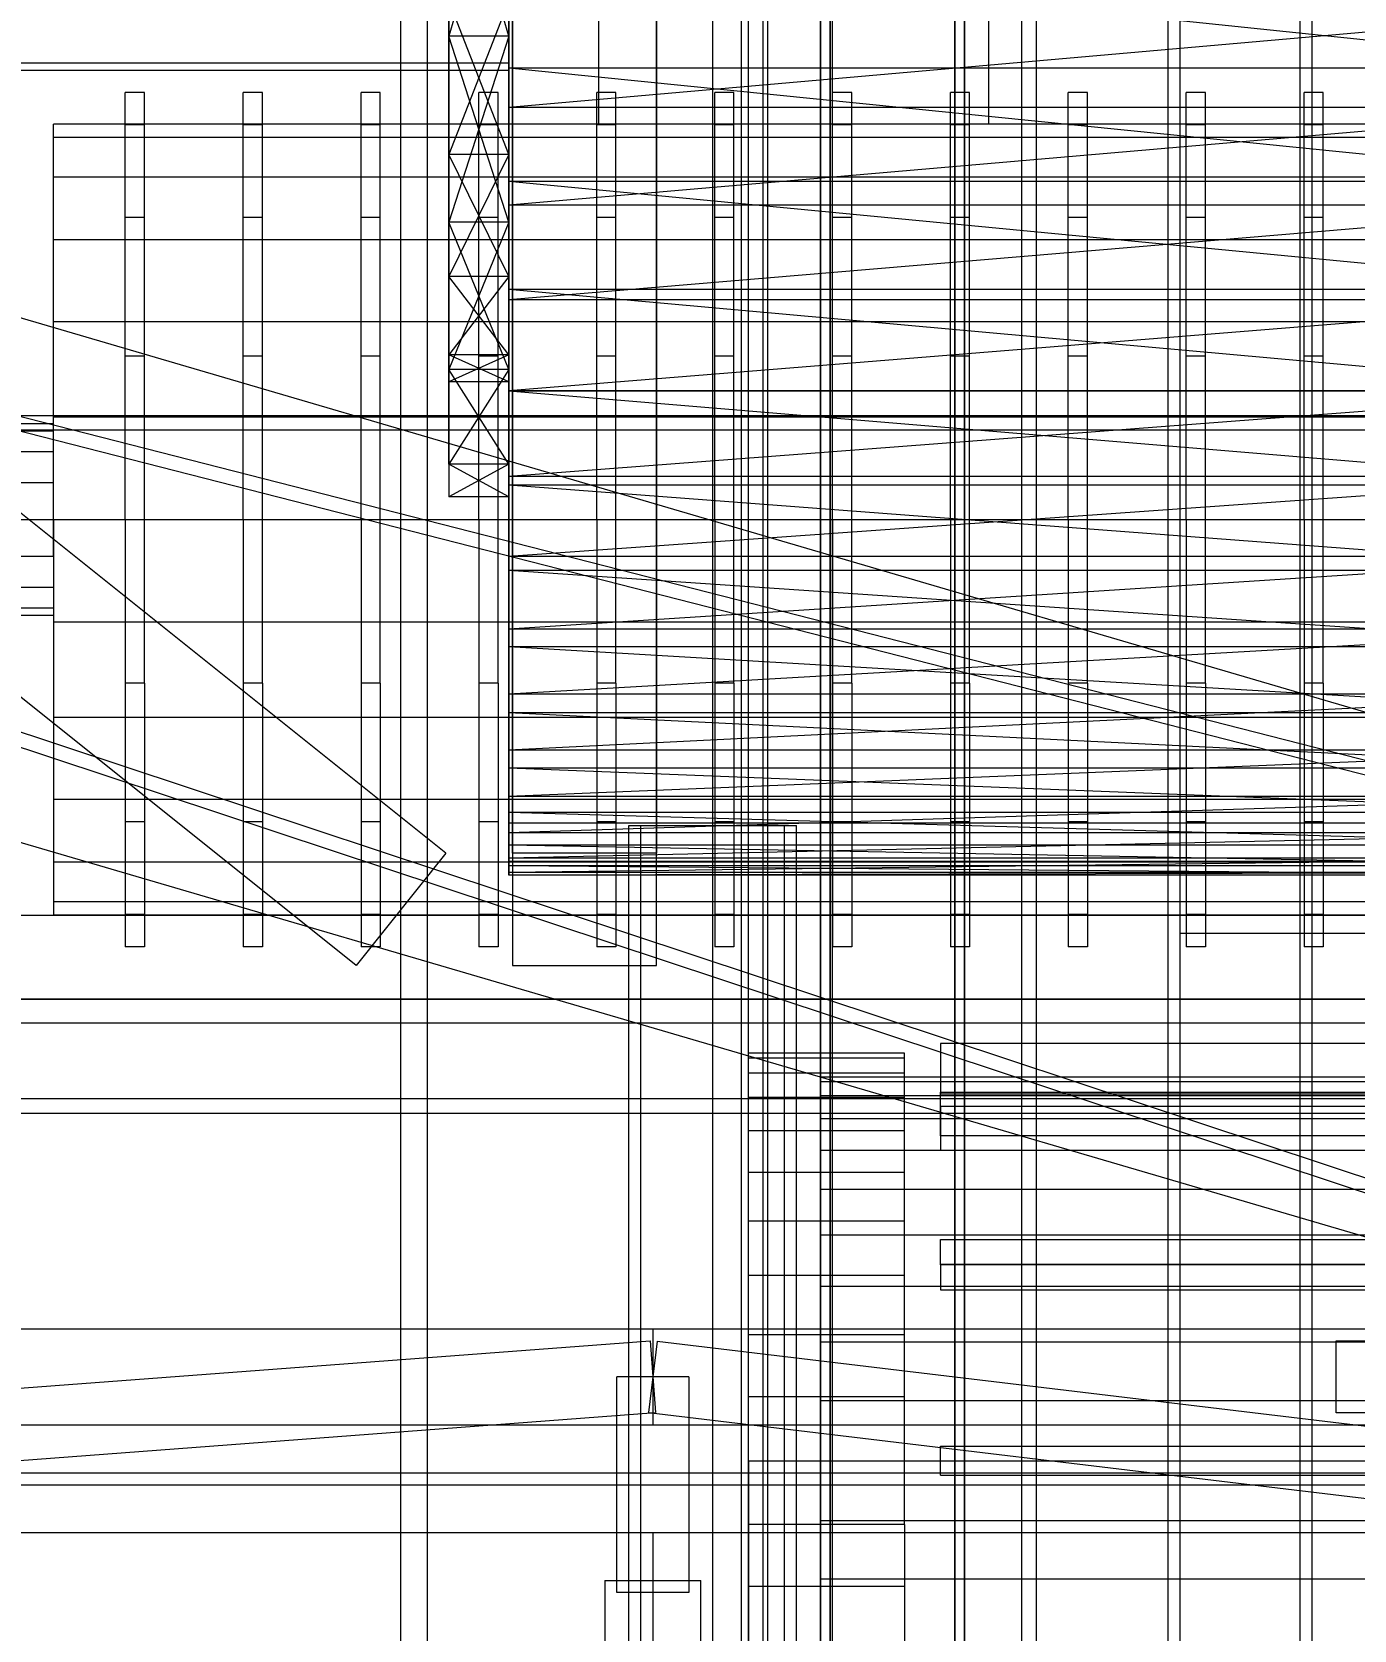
# Model space of a CAD drawing. Header units: millimetres. Extents: x -1970 to 59977, y -65068 to 6837.
# Drawn here: x 1591 to 2142, y -35641 to -34974 of the extents above; entities that cross this region are included whole.
import ezdxf

# ---------------------------------------------------------------- set-up
doc = ezdxf.new("R2010")
doc.units = ezdxf.units.MM
for name, color, linetype, lineweight in [('COTAS_P', 1, 'Continuous', 0), ('frontal_C04', 7, 'Continuous', 0), ('frontal_dos-mix', 7, 'Continuous', 0), ('frontal_dosificador', 7, 'Continuous', 0), ('frontal_secador', 7, 'Continuous', 0), ('frontal_tolva', 7, 'Continuous', 0)]:
    doc.layers.add(name, color=color, linetype=linetype, lineweight=lineweight)
doc.dimstyles.new('R19_100', dxfattribs={"dimtxt": 250, "dimasz": 150, "dimexe": 150, "dimexo": 80, "dimgap": 100, "dimtad": 1, "dimtih": 1, "dimtoh": 1, "dimdsep": 46, "dimcen": 0.09, "dimadec": 0, "dimazin": 0, "dimtfac": 1, "dimtdec": 4, "dimtofl": 0, "dimtmove": 0, "dimatfit": 3, "dimfxl": 1, "dimtolj": 1, "dimtzin": 0, "dimarcsym": 0})

# ---------------------------------------------------------------- blocks, each defined once
blk = doc.blocks.new('*D37')
at = {"layer": 'COTAS_P', "color": 0, "lineweight": -2, "transparency": 16777216}
for p, q in [((-1750, -35420), (-1750, -34450)), ((2600, -35420), (2600, -34450)), ((-1600, -34600), (2450, -34600))]:
    blk.add_line(p, q, dxfattribs=at)
at = {"layer": 'COTAS_P', "color": 0, "transparency": 16777216}
for points in [[(-1600, -34575), (-1600, -34625), (-1750, -34600)], [(2450, -34575), (2450, -34625), (2600, -34600)]]:
    blk.add_solid(points, dxfattribs=at)
at = {"layer": 'Defpoints', "color": 0, "transparency": 16777216}
for p in [(2600, -34600), (-1750, -35500), (2600, -35500)]:
    blk.add_point(p, dxfattribs=at)

msp = doc.modelspace()

# ---------------------------------------------------------------- linework, layer by layer
at = {"layer": 'frontal_C04'}
for p, q in [((1827.5, -35012.5), (1827.5, -34957.5)), ((1990, -34957.5), (1990, -35012.5)), ((1630, -35012.865), (1630, -34999.3)), ((1638, -34999.3), (1630, -34999.3)), ((1638, -35012.865), (1638, -34999.3)), ((1679.167, -35012.865), (1679.167, -34999.3)), ((1687.167, -34999.3), (1679.167, -34999.3)), ((1687.167, -35012.865), (1687.167, -34999.3)), ((1728.333, -35012.865), (1728.333, -34999.3)), ((1736.333, -34999.3), (1728.333, -34999.3)), ((1736.333, -35012.865), (1736.333, -34999.3)), ((1777.5, -35012.865), (1777.5, -34999.3)), ((1785.5, -34999.3), (1777.5, -34999.3)), ((1785.5, -35012.865), (1785.5, -34999.3)), ((1826.667, -35012.865), (1826.667, -34999.3)), ((1834.667, -34999.3), (1826.667, -34999.3)), ((1834.667, -35012.865), (1834.667, -34999.3)), ((1875.833, -35012.865), (1875.833, -34999.3)), ((1883.833, -34999.3), (1875.833, -34999.3)), ((1883.833, -35012.865), (1883.833, -34999.3)), ((1925, -35012.865), (1925, -34999.3)), ((1933, -34999.3), (1925, -34999.3)), ((1933, -35012.865), (1933, -34999.3)), ((1974.167, -35012.865), (1974.167, -34999.3)), ((1982.167, -34999.3), (1974.167, -34999.3)), ((1982.167, -35012.865), (1982.167, -34999.3)), ((2023.333, -35012.865), (2023.333, -34999.3)), ((2031.333, -34999.3), (2023.333, -34999.3)), ((2031.333, -35012.865), (2031.333, -34999.3)), ((2072.5, -35012.865), (2072.5, -34999.3)), ((2080.5, -34999.3), (2072.5, -34999.3)), ((2080.5, -35012.865), (2080.5, -34999.3)), ((2121.667, -35012.865), (2121.667, -34999.3)), ((2129.667, -34999.3), (2121.667, -34999.3)), ((2129.667, -35012.865), (2129.667, -34999.3)), ((1600, -35018.122), (1600, -35012.5)), ((2250, -35012.5), (1600, -35012.5)), ((1630, -35051.494), (1630, -35012.865)), ((1638, -35012.865), (1630, -35012.865)), ((1638, -35051.494), (1638, -35012.865)), ((1679.167, -35051.494), (1679.167, -35012.865)), ((1687.167, -35012.865), (1679.167, -35012.865)), ((1687.167, -35051.494), (1687.167, -35012.865)), ((1728.333, -35051.494), (1728.333, -35012.865)), ((1736.333, -35012.865), (1728.333, -35012.865)), ((1736.333, -35051.494), (1736.333, -35012.865)), ((1777.5, -35051.494), (1777.5, -35012.865)), ((1785.5, -35012.865), (1777.5, -35012.865)), ((1785.5, -35051.494), (1785.5, -35012.865)), ((1826.667, -35051.494), (1826.667, -35012.865)), ((1834.667, -35012.865), (1826.667, -35012.865)), ((1990, -35012.5), (1827.5, -35012.5)), ((1834.667, -35051.494), (1834.667, -35012.865)), ((1875.833, -35051.494), (1875.833, -35012.865)), ((1883.833, -35012.865), (1875.833, -35012.865)), ((1883.833, -35051.494), (1883.833, -35012.865)), ((1925, -35051.494), (1925, -35012.865)), ((1933, -35012.865), (1925, -35012.865)), ((1933, -35051.494), (1933, -35012.865)), ((1974.167, -35051.494), (1974.167, -35012.865)), ((1982.167, -35012.865), (1974.167, -35012.865)), ((1982.167, -35051.494), (1982.167, -35012.865)), ((2023.333, -35051.494), (2023.333, -35012.865)), ((2031.333, -35012.865), (2023.333, -35012.865)), ((2031.333, -35051.494), (2031.333, -35012.865)), ((2072.5, -35051.494), (2072.5, -35012.865)), ((2080.5, -35012.865), (2072.5, -35012.865)), ((2080.5, -35051.494), (2080.5, -35012.865)), ((2121.667, -35051.494), (2121.667, -35012.865)), ((2129.667, -35012.865), (2121.667, -35012.865)), ((2129.667, -35051.494), (2129.667, -35012.865)), ((1600, -35034.606), (1600, -35018.122)), ((2250, -35018.122), (1600, -35018.122)), ((1600, -35060.827), (1600, -35034.606)), ((2250, -35034.606), (1600, -35034.606)), ((1630, -35109.306), (1630, -35051.494)), ((1638, -35051.494), (1630, -35051.494)), ((1638, -35109.306), (1638, -35051.494)), ((1679.167, -35109.306), (1679.167, -35051.494)), ((1687.167, -35051.494), (1679.167, -35051.494)), ((1687.167, -35109.306), (1687.167, -35051.494)), ((1728.333, -35109.306), (1728.333, -35051.494)), ((1736.333, -35051.494), (1728.333, -35051.494)), ((1736.333, -35109.306), (1736.333, -35051.494)), ((1777.5, -35109.306), (1777.5, -35051.494)), ((1785.5, -35051.494), (1777.5, -35051.494)), ((1785.5, -35109.306), (1785.5, -35051.494)), ((1826.667, -35109.306), (1826.667, -35051.494)), ((1834.667, -35051.494), (1826.667, -35051.494)), ((1834.667, -35109.306), (1834.667, -35051.494)), ((1875.833, -35109.306), (1875.833, -35051.494)), ((1883.833, -35051.494), (1875.833, -35051.494)), ((1883.833, -35109.306), (1883.833, -35051.494)), ((1925, -35109.306), (1925, -35051.494)), ((1933, -35051.494), (1925, -35051.494)), ((1933, -35109.306), (1933, -35051.494)), ((1974.167, -35109.306), (1974.167, -35051.494)), ((1982.167, -35051.494), (1974.167, -35051.494)), ((1982.167, -35109.306), (1982.167, -35051.494)), ((2023.333, -35109.306), (2023.333, -35051.494)), ((2031.333, -35051.494), (2023.333, -35051.494)), ((2031.333, -35109.306), (2031.333, -35051.494)), ((2072.5, -35109.306), (2072.5, -35051.494)), ((2080.5, -35051.494), (2072.5, -35051.494)), ((2080.5, -35109.306), (2080.5, -35051.494)), ((2121.667, -35109.306), (2121.667, -35051.494)), ((2129.667, -35051.494), (2121.667, -35051.494)), ((2129.667, -35109.306), (2129.667, -35051.494)), ((1600, -35095), (1600, -35060.827)), ((2250, -35060.827), (1600, -35060.827)), ((2629.541, -35399.241), (1529.541, -35076.741)), ((1600, -35134.795), (1600, -35095)), ((2250, -35095), (1600, -35095)), ((1630, -35177.5), (1630, -35109.306)), ((1638, -35109.306), (1630, -35109.306)), ((1638, -35177.5), (1638, -35109.306)), ((1679.167, -35177.5), (1679.167, -35109.306)), ((1687.167, -35109.306), (1679.167, -35109.306)), ((1687.167, -35177.5), (1687.167, -35109.306)), ((1728.333, -35177.5), (1728.333, -35109.306)), ((1736.333, -35109.306), (1728.333, -35109.306)), ((1736.333, -35177.5), (1736.333, -35109.306)), ((1777.5, -35177.5), (1777.5, -35109.306)), ((1785.5, -35109.306), (1777.5, -35109.306)), ((1785.5, -35177.5), (1785.5, -35109.306)), ((1826.667, -35177.5), (1826.667, -35109.306)), ((1834.667, -35109.306), (1826.667, -35109.306)), ((1834.667, -35177.5), (1834.667, -35109.306)), ((1875.833, -35177.5), (1875.833, -35109.306)), ((1883.833, -35109.306), (1875.833, -35109.306)), ((1883.833, -35177.5), (1883.833, -35109.306)), ((1925, -35177.5), (1925, -35109.306)), ((1933, -35109.306), (1925, -35109.306)), ((1933, -35177.5), (1933, -35109.306)), ((1974.167, -35177.5), (1974.167, -35109.306)), ((1982.167, -35109.306), (1974.167, -35109.306)), ((1982.167, -35177.5), (1982.167, -35109.306)), ((2023.333, -35177.5), (2023.333, -35109.306)), ((2031.333, -35109.306), (2023.333, -35109.306)), ((2031.333, -35177.5), (2031.333, -35109.306)), ((2072.5, -35177.5), (2072.5, -35109.306)), ((2080.5, -35109.306), (2072.5, -35109.306)), ((2080.5, -35177.5), (2080.5, -35109.306)), ((2121.667, -35177.5), (2121.667, -35109.306)), ((2129.667, -35109.306), (2121.667, -35109.306)), ((2129.667, -35177.5), (2129.667, -35109.306)), ((2625.511, -35400.209), (1515.604, -35116.463)), ((2624.025, -35406.022), (1514.118, -35122.276)), ((1600, -35137.5), (1530, -35137.5)), ((1600, -35177.5), (1600, -35134.795)), ((2250, -35134.795), (1600, -35134.795)), ((1600, -35140.545), (1600, -35137.5)), ((1600, -35140.545), (1530, -35140.545)), ((1600, -35149.216), (1600, -35140.545)), ((1600, -35149.216), (1530, -35149.216)), ((1600, -35162.193), (1600, -35149.216)), ((1600, -35162.193), (1530, -35162.193)), ((1600, -35177.5), (1600, -35162.193)), ((1530, -35177.5), (1600, -35177.5)), ((1600, -35177.5), (1600, -35220.205)), ((1600, -35177.5), (2250, -35177.5)), ((1600, -35192.807), (1600, -35177.5)), ((1630, -35177.5), (1630, -35245.694)), ((1630, -35177.5), (1638, -35177.5)), ((1638, -35245.694), (1638, -35177.5)), ((1679.167, -35177.5), (1679.167, -35245.694)), ((1679.167, -35177.5), (1687.167, -35177.5)), ((1687.167, -35245.694), (1687.167, -35177.5)), ((1728.333, -35177.5), (1728.333, -35245.694)), ((1728.333, -35177.5), (1736.333, -35177.5)), ((1736.333, -35245.694), (1736.333, -35177.5)), ((1777.5, -35177.5), (1777.5, -35245.694)), ((1777.5, -35177.5), (1785.5, -35177.5)), ((1785.5, -35245.694), (1785.5, -35177.5)), ((1826.667, -35177.5), (1826.667, -35245.694)), ((1826.667, -35177.5), (1834.667, -35177.5)), ((1834.667, -35245.694), (1834.667, -35177.5)), ((1875.833, -35177.5), (1875.833, -35245.694)), ((1875.833, -35177.5), (1883.833, -35177.5)), ((1883.833, -35245.694), (1883.833, -35177.5)), ((1925, -35177.5), (1925, -35245.694)), ((1925, -35177.5), (1933, -35177.5)), ((1933, -35245.694), (1933, -35177.5)), ((1974.167, -35177.5), (1974.167, -35245.694)), ((1974.167, -35177.5), (1982.167, -35177.5)), ((1982.167, -35245.694), (1982.167, -35177.5)), ((2023.333, -35177.5), (2023.333, -35245.694)), ((2023.333, -35177.5), (2031.333, -35177.5)), ((2031.333, -35245.694), (2031.333, -35177.5)), ((2072.5, -35177.5), (2072.5, -35245.694)), ((2072.5, -35177.5), (2080.5, -35177.5)), ((2080.5, -35245.694), (2080.5, -35177.5)), ((2121.667, -35177.5), (2121.667, -35245.694)), ((2121.667, -35177.5), (2129.667, -35177.5)), ((2129.667, -35245.694), (2129.667, -35177.5)), ((1600, -35192.807), (1530, -35192.807)), ((1600, -35192.807), (1600, -35205.784)), ((1600, -35205.784), (1530, -35205.784)), ((1600, -35205.784), (1600, -35214.455)), ((1600, -35214.455), (1530, -35214.455)), ((1600, -35217.5), (1530, -35217.5)), ((1600, -35214.455), (1600, -35217.5)), ((1600, -35220.205), (1600, -35260)), ((2250, -35220.205), (1600, -35220.205)), ((2569.479, -35592.073), (1482.065, -35231.605)), ((2567.591, -35597.768), (1480.177, -35237.3)), ((1630, -35245.694), (1630, -35303.506)), ((1638, -35245.694), (1630, -35245.694)), ((1638, -35245.694), (1638, -35303.506)), ((1679.167, -35245.694), (1679.167, -35303.506)), ((1687.167, -35245.694), (1679.167, -35245.694)), ((1687.167, -35245.694), (1687.167, -35303.506)), ((1728.333, -35245.694), (1728.333, -35303.506)), ((1736.333, -35245.694), (1728.333, -35245.694)), ((1736.333, -35245.694), (1736.333, -35303.506)), ((1777.5, -35245.694), (1777.5, -35303.506)), ((1785.5, -35245.694), (1777.5, -35245.694)), ((1785.5, -35245.694), (1785.5, -35303.506)), ((1826.667, -35245.694), (1826.667, -35303.506)), ((1834.667, -35245.694), (1826.667, -35245.694)), ((1834.667, -35245.694), (1834.667, -35303.506)), ((1875.833, -35245.694), (1875.833, -35303.506)), ((1883.833, -35245.694), (1875.833, -35245.694)), ((1883.833, -35245.694), (1883.833, -35303.506)), ((1925, -35245.694), (1925, -35303.506)), ((1933, -35245.694), (1925, -35245.694)), ((1933, -35245.694), (1933, -35303.506)), ((1974.167, -35245.694), (1974.167, -35303.506)), ((1982.167, -35245.694), (1974.167, -35245.694)), ((1982.167, -35245.694), (1982.167, -35303.506)), ((2023.333, -35245.694), (2023.333, -35303.506)), ((2031.333, -35245.694), (2023.333, -35245.694)), ((2031.333, -35245.694), (2031.333, -35303.506)), ((2072.5, -35245.694), (2072.5, -35303.506)), ((2080.5, -35245.694), (2072.5, -35245.694)), ((2080.5, -35245.694), (2080.5, -35303.506)), ((2121.667, -35245.694), (2121.667, -35303.506)), ((2129.667, -35245.694), (2121.667, -35245.694)), ((2129.667, -35245.694), (2129.667, -35303.506)), ((1600, -35260), (1600, -35294.173)), ((2250, -35260), (1600, -35260)), ((2570.459, -35600.759), (1470.459, -35278.259)), ((1600, -35294.173), (1600, -35320.394)), ((2250, -35294.173), (1600, -35294.173)), ((1630, -35303.506), (1630, -35342.135)), ((1638, -35303.506), (1630, -35303.506)), ((1638, -35303.506), (1638, -35342.135)), ((1679.167, -35303.506), (1679.167, -35342.135)), ((1687.167, -35303.506), (1679.167, -35303.506)), ((1687.167, -35303.506), (1687.167, -35342.135)), ((1728.333, -35303.506), (1728.333, -35342.135)), ((1736.333, -35303.506), (1728.333, -35303.506)), ((1736.333, -35303.506), (1736.333, -35342.135)), ((1777.5, -35303.506), (1777.5, -35342.135)), ((1785.5, -35303.506), (1777.5, -35303.506)), ((1785.5, -35303.506), (1785.5, -35342.135)), ((1826.667, -35303.506), (1826.667, -35342.135)), ((1834.667, -35303.506), (1826.667, -35303.506)), ((1834.667, -35303.506), (1834.667, -35342.135)), ((1875.833, -35303.506), (1875.833, -35342.135)), ((1883.833, -35303.506), (1875.833, -35303.506)), ((1883.833, -35303.506), (1883.833, -35342.135)), ((1925, -35303.506), (1925, -35342.135)), ((1933, -35303.506), (1925, -35303.506)), ((1933, -35303.506), (1933, -35342.135)), ((1974.167, -35303.506), (1974.167, -35342.135)), ((1982.167, -35303.506), (1974.167, -35303.506)), ((1982.167, -35303.506), (1982.167, -35342.135)), ((2023.333, -35303.506), (2023.333, -35342.135)), ((2031.333, -35303.506), (2023.333, -35303.506)), ((2031.333, -35303.506), (2031.333, -35342.135)), ((2072.5, -35303.506), (2072.5, -35342.135)), ((2080.5, -35303.506), (2072.5, -35303.506)), ((2080.5, -35303.506), (2080.5, -35342.135)), ((2121.667, -35303.506), (2121.667, -35342.135)), ((2129.667, -35303.506), (2121.667, -35303.506)), ((2129.667, -35303.506), (2129.667, -35342.135)), ((1600, -35320.394), (1600, -35336.878)), ((2250, -35320.394), (1600, -35320.394)), ((1600, -35336.878), (1600, -35342.5)), ((2250, -35336.878), (1600, -35336.878)), ((1580, -35342.5), (2270, -35342.5)), ((2250, -35342.5), (1600, -35342.5)), ((1630, -35342.135), (1630, -35355.7)), ((1638, -35342.135), (1630, -35342.135)), ((1638, -35342.135), (1638, -35355.7)), ((1679.167, -35342.135), (1679.167, -35355.7)), ((1687.167, -35342.135), (1679.167, -35342.135)), ((1687.167, -35342.135), (1687.167, -35355.7)), ((1728.333, -35342.135), (1728.333, -35355.7)), ((1736.333, -35342.135), (1728.333, -35342.135)), ((1736.333, -35342.135), (1736.333, -35355.7)), ((1777.5, -35342.135), (1777.5, -35355.7)), ((1785.5, -35342.135), (1777.5, -35342.135)), ((1785.5, -35342.135), (1785.5, -35355.7)), ((1826.667, -35342.135), (1826.667, -35355.7)), ((1834.667, -35342.135), (1826.667, -35342.135)), ((1834.667, -35342.135), (1834.667, -35355.7)), ((1875.833, -35342.135), (1875.833, -35355.7)), ((1883.833, -35342.135), (1875.833, -35342.135)), ((1883.833, -35342.135), (1883.833, -35355.7)), ((1925, -35342.135), (1925, -35355.7)), ((1933, -35342.135), (1925, -35342.135)), ((1933, -35342.135), (1933, -35355.7)), ((1974.167, -35342.135), (1974.167, -35355.7)), ((1982.167, -35342.135), (1974.167, -35342.135)), ((1982.167, -35342.135), (1982.167, -35355.7)), ((2023.333, -35342.135), (2023.333, -35355.7)), ((2031.333, -35342.135), (2023.333, -35342.135)), ((2031.333, -35342.135), (2031.333, -35355.7)), ((2072.5, -35342.135), (2072.5, -35355.7)), ((2080.5, -35342.135), (2072.5, -35342.135)), ((2080.5, -35342.135), (2080.5, -35355.7)), ((2121.667, -35342.135), (2121.667, -35355.7)), ((2129.667, -35342.135), (2121.667, -35342.135)), ((2129.667, -35342.135), (2129.667, -35355.7)), ((1638, -35355.7), (1630, -35355.7)), ((1687.167, -35355.7), (1679.167, -35355.7)), ((1736.333, -35355.7), (1728.333, -35355.7)), ((1785.5, -35355.7), (1777.5, -35355.7)), ((1834.667, -35355.7), (1826.667, -35355.7)), ((1883.833, -35355.7), (1875.833, -35355.7)), ((1933, -35355.7), (1925, -35355.7)), ((1982.167, -35355.7), (1974.167, -35355.7)), ((2031.333, -35355.7), (2023.333, -35355.7)), ((2080.5, -35355.7), (2072.5, -35355.7)), ((2129.667, -35355.7), (2121.667, -35355.7)), ((1360, -35377.5), (2290, -35377.5)), ((2270, -35377.5), (1580, -35377.5)), ((2290, -35387.5), (1360, -35387.5)), ((1540, -35419), (2600, -35419)), ((1540, -35425), (2600, -35425)), ((648.878, -35610.042), (1848.878, -35520.042)), ((650, -35515), (1850, -35515)), ((1851.787, -35520.107), (1848.213, -35549.893)), ((1848.878, -35520.042), (1851.122, -35549.958)), ((1850, -35515), (1850, -35555)), ((1850, -35515), (2600, -35515)), ((1851.787, -35520.107), (2601.787, -35610.107)), ((2135, -35520), (2205, -35520)), ((2135, -35550), (2135, -35520)), ((1865, -35535), (1835, -35535)), ((1835, -35625), (1835, -35535)), ((1865, -35535), (1865, -35625)), ((651.122, -35639.958), (1851.122, -35549.958)), ((1848.213, -35549.893), (2598.213, -35639.893)), ((2205, -35550), (2135, -35550)), ((650, -35555), (1850, -35555)), ((1850, -35555), (2600, -35555)), ((-1750, -35575), (2600, -35575)), ((-1750, -35580), (2600, -35580)), ((650, -35600), (1850, -35600)), ((1850, -35600), (1850, -35650)), ((1850, -35600), (2600, -35600)), ((1830, -35620), (1870, -35620)), ((1830, -35620), (1830, -35655)), ((1870, -35655), (1870, -35620)), ((1865, -35625), (1835, -35625))]:
    msp.add_line(p, q, dxfattribs=at)
at = {"layer": 'frontal_dos-mix'}
for p, q in [((1875, -35980), (1875, -33577.5)), ((1925, -35980), (1925, -33577.5))]:
    msp.add_line(p, q, dxfattribs=at)
at = {"layer": 'frontal_dosificador'}
for p, q in [((1890, -35988), (1890, -34000)), ((1896, -35988), (1896, -34000)), ((2004, -35988), (2004, -34000)), ((2010, -35988), (2010, -34000)), ((1920, -35879.096), (1920, -34129.096)), ((1920, -34131.884), (1920, -35881.884)), ((1924, -34131.884), (1924, -35881.884)), ((1976, -35881.884), (1976, -34131.884)), ((1980, -34129.096), (1980, -35879.096)), ((1980, -35881.884), (1980, -34131.884)), ((1920, -35918.116), (1920, -34168.116)), ((1920, -34170.904), (1920, -35920.904)), ((1924, -35918.116), (1924, -34168.116)), ((1976, -34168.116), (1976, -35918.116)), ((1980, -34168.116), (1980, -35918.116)), ((1980, -35920.904), (1980, -34170.904))]:
    msp.add_line(p, q, dxfattribs=at)
at = {"layer": 'frontal_secador'}
for p, q in [((2065, -35980), (2065, -33443.5)), ((2070, -35980), (2070, -33443.5)), ((2120, -35980), (2120, -33443.5)), ((2125, -35980), (2125, -33443.5)), ((1790, -34543.834), (1790, -35081.561)), ((1790, -34543.834), (1790, -35313.212)), ((1790, -34987), (1790, -34603)), ((1765, -35053.404), (1765, -34890)), ((1765, -34890), (1765, -34975.907)), ((1765, -34890), (1765, -35025.191)), ((1790, -34890), (1765, -34975.907)), ((1790, -34975.907), (1765, -34890)), ((1790, -34890), (1790, -34989.216)), ((1790, -34890), (1790, -35081.561)), ((1790, -34890), (1790, -35053.404)), ((1790, -34975.907), (1790, -34890)), ((1790, -35025.191), (1790, -34890)), ((1790, -34989.216), (1790, -34940.203)), ((2260, -34989.216), (1790, -34940.203)), ((1765, -35025.191), (1765, -34961.074)), ((1765, -35053.404), (1765, -34961.074)), ((1790, -34961.074), (1765, -35025.191)), ((1790, -35025.191), (1765, -34961.074)), ((1790, -34961.074), (1790, -35025.191)), ((1790, -34961.074), (1790, -35053.404)), ((1790, -35046.325), (1790, -34964.32)), ((1790, -34964.32), (1790, -35005.66)), ((1790, -35123.732), (1790, -34964.32)), ((1790, -35250.28), (1790, -34964.32)), ((1790, -35313.212), (1790, -34964.32)), ((2260, -34964.32), (1790, -35005.66)), ((1765, -34975.907), (1765, -35053.404)), ((1790, -34975.907), (1765, -34975.907)), ((1790, -34975.907), (1765, -35053.404)), ((1790, -35053.404), (1765, -34975.907)), ((1790, -35053.404), (1790, -34975.907)), ((1400, -34987), (1790, -34987)), ((1400, -34990), (1790, -34990)), ((1790, -34990), (1790, -34987)), ((1790, -34989.216), (1790, -35081.561)), ((1790, -35036.504), (1790, -34989.216)), ((2260, -35036.504), (1790, -34989.216)), ((2260, -34989.216), (1790, -34989.216)), ((1790, -35005.66), (1790, -35046.325)), ((2260, -35005.66), (1790, -35005.66)), ((2260, -35005.66), (1790, -35046.325)), ((1765, -35053.404), (1765, -35025.191)), ((1765, -35076.074), (1765, -35025.191)), ((1765, -35154.394), (1765, -35025.191)), ((1790, -35025.191), (1765, -35025.191)), ((1790, -35025.191), (1765, -35076.074)), ((1790, -35076.074), (1765, -35025.191)), ((1790, -35025.191), (1790, -35053.404)), ((1790, -35025.191), (1790, -35076.074)), ((1790, -35025.191), (1790, -35154.394)), ((1790, -35081.561), (1790, -35036.504)), ((2260, -35081.561), (1790, -35036.504)), ((2260, -35036.504), (1790, -35036.504)), ((1790, -35123.732), (1790, -35046.325)), ((1790, -35046.325), (1790, -35085.838)), ((2260, -35046.325), (1790, -35046.325)), ((2260, -35046.325), (1790, -35085.838)), ((1765, -35154.394), (1765, -35053.404)), ((1765, -35053.404), (1765, -35114.907)), ((1765, -35053.404), (1765, -35076.074)), ((1765, -35053.404), (1765, -35108.743)), ((1790, -35053.404), (1765, -35053.404)), ((1790, -35053.404), (1765, -35114.907)), ((1790, -35114.907), (1765, -35053.404)), ((1790, -35053.404), (1790, -35154.394)), ((1790, -35114.907), (1790, -35053.404)), ((1790, -35076.074), (1790, -35053.404)), ((1790, -35108.743), (1790, -35053.404)), ((1765, -35108.743), (1765, -35076.074)), ((1765, -35154.394), (1765, -35076.074)), ((1790, -35076.074), (1765, -35076.074)), ((1790, -35076.074), (1765, -35108.743)), ((1790, -35108.743), (1765, -35076.074)), ((1790, -35076.074), (1790, -35108.743)), ((1790, -35076.074), (1790, -35154.394)), ((1790, -35081.561), (1790, -35163.111)), ((1790, -35123.91), (1790, -35081.561)), ((1790, -35081.561), (1790, -35230.519)), ((1790, -35081.561), (1790, -35313.212)), ((2260, -35123.91), (1790, -35081.561)), ((2260, -35081.561), (1790, -35081.561)), ((1790, -35085.838), (1790, -35123.732)), ((2260, -35085.838), (1790, -35085.838)), ((2260, -35085.838), (1790, -35123.732)), ((1765, -35154.394), (1765, -35108.743)), ((1765, -35120), (1765, -35108.743)), ((1790, -35108.743), (1765, -35108.743)), ((1790, -35108.743), (1765, -35120)), ((1790, -35120), (1765, -35108.743)), ((1790, -35108.743), (1790, -35154.394)), ((1790, -35108.743), (1790, -35120)), ((1765, -35114.907), (1765, -35154.394)), ((1790, -35114.907), (1765, -35114.907)), ((1790, -35114.907), (1765, -35154.394)), ((1790, -35154.394), (1765, -35114.907)), ((1765, -35154.394), (1765, -35120)), ((1790, -35120), (1765, -35120)), ((1790, -35154.394), (1790, -35114.907)), ((1790, -35120), (1790, -35154.394)), ((1790, -35192.855), (1790, -35123.732)), ((1790, -35123.732), (1790, -35159.551)), ((1790, -35250.28), (1790, -35123.732)), ((2260, -35123.732), (1790, -35123.732)), ((2260, -35123.732), (1790, -35159.551)), ((1790, -35163.111), (1790, -35123.91)), ((2260, -35163.111), (1790, -35123.91)), ((2260, -35123.91), (1790, -35123.91)), ((1400, -35134), (2200, -35134)), ((1400, -35140), (2200, -35140)), ((1765, -35154.394), (1765, -35168)), ((1790, -35154.394), (1765, -35154.394)), ((1790, -35154.394), (1765, -35168)), ((1790, -35168), (1765, -35154.394)), ((1790, -35154.394), (1790, -35168)), ((1790, -35159.551), (1790, -35192.855)), ((2260, -35159.551), (1790, -35159.551)), ((2260, -35159.551), (1790, -35192.855)), ((1790, -35163.111), (1790, -35230.519)), ((1790, -35198.765), (1790, -35163.111)), ((2260, -35198.765), (1790, -35163.111)), ((2260, -35163.111), (1790, -35163.111)), ((1790, -35168), (1765, -35168)), ((1790, -35250.28), (1790, -35192.855)), ((1790, -35192.855), (1790, -35223.228)), ((2260, -35192.855), (1790, -35192.855)), ((2260, -35192.855), (1790, -35223.228)), ((1790, -35230.519), (1790, -35198.765)), ((2260, -35230.519), (1790, -35198.765)), ((2260, -35198.765), (1790, -35198.765)), ((1790, -35223.228), (1790, -35250.28)), ((2260, -35223.228), (1790, -35223.228)), ((2260, -35223.228), (1790, -35250.28)), ((1790, -35230.519), (1790, -35281.156)), ((1790, -35258.067), (1790, -35230.519)), ((1790, -35230.519), (1790, -35313.212)), ((2260, -35258.067), (1790, -35230.519)), ((2260, -35230.519), (1790, -35230.519)), ((1790, -35293.037), (1790, -35250.28)), ((1790, -35250.28), (1790, -35273.656)), ((1790, -35318.748), (1790, -35250.28)), ((1790, -35313.212), (1790, -35250.28)), ((2260, -35250.28), (1790, -35250.28)), ((2260, -35250.28), (1790, -35273.656)), ((1790, -35281.156), (1790, -35258.067)), ((2260, -35281.156), (1790, -35258.067)), ((2260, -35258.067), (1790, -35258.067)), ((1790, -35273.656), (1790, -35293.037)), ((2260, -35273.656), (1790, -35273.656)), ((2260, -35273.656), (1790, -35293.037)), ((1790, -35281.156), (1790, -35313.212)), ((1790, -35299.586), (1790, -35281.156)), ((2260, -35299.586), (1790, -35281.156)), ((2260, -35281.156), (1790, -35281.156)), ((1790, -35318.748), (1790, -35293.037)), ((1790, -35293.037), (1790, -35308.145)), ((2260, -35293.037), (1790, -35293.037)), ((2260, -35293.037), (1790, -35308.145)), ((1790, -35313.212), (1790, -35299.586)), ((2260, -35313.212), (1790, -35299.586)), ((2260, -35299.586), (1790, -35299.586)), ((1790, -35304), (2260, -35304)), ((1790, -35320), (1790, -35304)), ((1840, -35305), (1845, -35305)), ((1840, -35785), (1840, -35305)), ((1845, -35785), (1845, -35305)), ((1845, -35305), (1905, -35305)), ((1905, -35305), (1910, -35305)), ((1905, -35785), (1905, -35305)), ((1910, -35785), (1910, -35305)), ((1790, -35308.145), (1790, -35318.748)), ((2260, -35308.145), (1790, -35308.145)), ((2260, -35308.145), (1790, -35318.748)), ((1790, -35313.212), (1790, -35325.754)), ((1790, -35321.945), (1790, -35313.212)), ((1790, -35313.212), (1790, -35318.748)), ((2260, -35321.945), (1790, -35313.212)), ((2260, -35313.212), (1790, -35313.212)), ((1790, -35325.754), (1790, -35318.748)), ((1790, -35318.748), (1790, -35324.662)), ((2260, -35318.748), (1790, -35318.748)), ((2260, -35318.748), (1790, -35324.662)), ((1790, -35320), (2260, -35320)), ((1790, -35325.754), (1790, -35321.945)), ((2260, -35325.754), (1790, -35321.945)), ((2260, -35321.945), (1790, -35321.945)), ((1790, -35324.662), (1790, -35325.754)), ((2260, -35324.662), (1790, -35324.662)), ((2260, -35324.662), (1790, -35325.754)), ((2260, -35325.754), (1790, -35325.754)), ((2070, -35350), (2205, -35350)), ((2070, -35425), (2070, -35350)), ((1890, -35402.093), (1890, -35400)), ((1955, -35400), (1890, -35400)), ((1955, -35402.093), (1955, -35400)), ((2295, -35396), (1970, -35396)), ((1970, -35396), (1970, -35417)), ((1890, -35408.32), (1890, -35402.093)), ((1955, -35402.093), (1890, -35402.093)), ((1955, -35408.32), (1955, -35402.093)), ((1890, -35418.529), (1890, -35408.32)), ((1955, -35408.32), (1890, -35408.32)), ((1920, -35411.97), (1920, -35410)), ((2370, -35410), (1920, -35410)), ((1920, -35417.831), (1920, -35411.97)), ((2370, -35411.97), (1920, -35411.97)), ((1955, -35418.529), (1955, -35408.32)), ((1890, -35432.467), (1890, -35418.529)), ((1955, -35418.529), (1890, -35418.529)), ((1920, -35427.439), (1920, -35417.831)), ((2370, -35417.831), (1920, -35417.831)), ((1955, -35432.467), (1955, -35418.529)), ((1970, -35434.498), (1970, -35416.312)), ((1970, -35416.312), (2295, -35416.312)), ((1970, -35422.312), (1970, -35416.312)), ((1970, -35417), (2295, -35417)), ((2295, -35422.312), (1970, -35422.312)), ((1970, -35422.312), (1970, -35440.498)), ((2070, -35425), (2205, -35425)), ((1890, -35449.792), (1890, -35432.467)), ((1955, -35432.467), (1890, -35432.467)), ((1920, -35440.557), (1920, -35427.439)), ((2370, -35427.439), (1920, -35427.439)), ((1955, -35449.792), (1955, -35432.467)), ((2295, -35434.498), (1970, -35434.498)), ((1970, -35434.498), (1970, -35440.498)), ((1920, -35456.863), (1920, -35440.557)), ((2370, -35440.557), (1920, -35440.557)), ((1970, -35440.498), (2295, -35440.498)), ((1890, -35470.077), (1890, -35449.792)), ((1955, -35449.792), (1890, -35449.792)), ((1955, -35470.077), (1955, -35449.792)), ((1920, -35475.954), (1920, -35456.863)), ((2370, -35456.863), (1920, -35456.863)), ((1890, -35492.822), (1890, -35470.077)), ((1955, -35470.077), (1890, -35470.077)), ((1955, -35492.822), (1955, -35470.077)), ((1920, -35497.362), (1920, -35475.954)), ((2370, -35475.954), (1920, -35475.954)), ((1970, -35488.304), (1970, -35477.804)), ((1970, -35477.804), (2295, -35477.804)), ((1970, -35488.196), (1970, -35477.804)), ((1890, -35517.467), (1890, -35492.822)), ((1955, -35492.822), (1890, -35492.822)), ((1955, -35517.467), (1955, -35492.822)), ((2295, -35488.196), (1970, -35488.196)), ((1970, -35488.196), (1970, -35498.696)), ((2295, -35488.304), (1970, -35488.304)), ((1970, -35488.304), (1970, -35498.696)), ((1920, -35520.557), (1920, -35497.362)), ((2370, -35497.362), (1920, -35497.362)), ((1970, -35498.696), (2295, -35498.696)), ((1890, -35543.406), (1890, -35517.467)), ((1955, -35517.467), (1890, -35517.467)), ((1955, -35543.406), (1955, -35517.467)), ((1920, -35544.97), (1920, -35520.557)), ((2370, -35520.557), (1920, -35520.557)), ((1890, -35570), (1890, -35543.406)), ((1955, -35543.406), (1890, -35543.406)), ((1920, -35570), (1920, -35544.97)), ((2370, -35544.97), (1920, -35544.97)), ((1955, -35570), (1955, -35543.406)), ((1970, -35564), (2295, -35564)), ((1970, -35576), (1970, -35564)), ((1890, -35570), (1890, -35596.594)), ((1890, -35570), (1955, -35570)), ((1920, -35570), (1920, -35595.03)), ((1920, -35570), (2370, -35570)), ((1955, -35596.594), (1955, -35570)), ((1970, -35576), (2295, -35576)), ((1890, -35596.594), (1890, -35622.533)), ((1955, -35596.594), (1890, -35596.594)), ((1920, -35595.03), (1920, -35619.443)), ((2370, -35595.03), (1920, -35595.03)), ((1955, -35596.594), (1955, -35622.533)), ((1920, -35619.443), (1920, -35642.638)), ((2370, -35619.443), (1920, -35619.443)), ((1890, -35622.533), (1890, -35647.178)), ((1955, -35622.533), (1890, -35622.533)), ((1955, -35622.533), (1955, -35647.178))]:
    msp.add_line(p, q, dxfattribs=at)
at = {"layer": 'frontal_tolva'}
for p, q in [((1745, -35980), (1745, -32700)), ((1756, -35980), (1756, -32700)), ((1887, -35980), (1887, -32700)), ((1898, -35980), (1898, -32700)), ((1763.733, -35316.567), (716.733, -34479.567)), ((1791.5, -35316.567), (1791.5, -34479.567)), ((1851.5, -34479.567), (1851.5, -35316.567)), ((1726.267, -35363.433), (679.267, -34526.433)), ((1791.5, -34526.433), (1791.5, -35363.433)), ((1851.5, -35363.433), (1851.5, -34526.433)), ((1763.733, -35316.567), (1726.267, -35363.433)), ((1851.5, -35316.567), (1791.5, -35316.567)), ((1791.5, -35316.567), (1791.5, -35363.433)), ((1851.5, -35363.433), (1851.5, -35316.567)), ((1791.5, -35363.433), (1851.5, -35363.433))]:
    msp.add_line(p, q, dxfattribs=at)

# ---------------------------------------------------------------- dimensions: what is measured, and where the dimension line sits
at = {"layer": 'COTAS_P'}
dim = msp.add_aligned_dim(p1=(-1750, -35500), p2=(2600, -35500), distance=900, text='<> P', dimstyle='R19_100', dxfattribs=at)
dim.commit()
dim.dimension.update_dxf_attribs({"geometry": '*D37', "text_midpoint": (425, -34600)})

doc.saveas('drawing.dxf')
